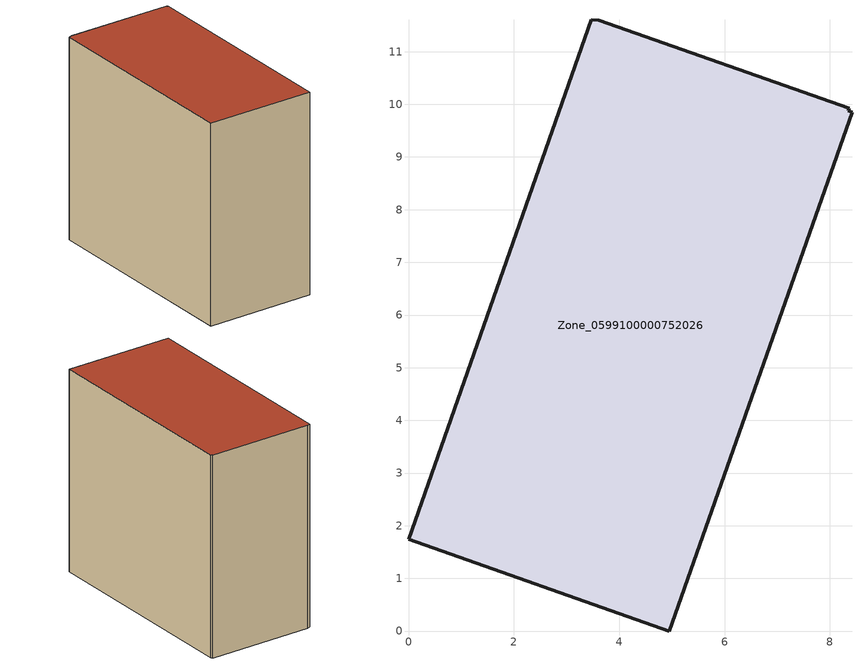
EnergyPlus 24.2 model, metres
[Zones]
Zone_0599100000752026
 floor ground (C_G): 8.37,9.93 8.35,9.87 8.42,9.85 4.95,0 0,1.74 3.47,11.6 3.62,11.6 z3.19
 wall outside (C_F): 4.95,0 8.42,9.85 8.35,9.87 8.37,9.93 3.62,11.6 3.47,11.6 0,1.74 4.95,0 z3.19:12.91
 roof outside (C_R): 8.35,9.87 8.37,9.93 3.62,11.6 3.47,11.6 0,1.74 4.95,0 8.42,9.85 z12.91
[BUILDING]
Pand.0599100000752026: North Axis=0; Terrain=City; Loads Convergence Tolerance Value=0.04; Temperature Convergence Tolerance Value=0.4; Solar Distribution=FullExterior; Maximum Number of Warmup Days=25; Minimum Number of Warmup Days=1
[Site:Location]
Rotterdam.The.Hague.AP_ZH_NLD Design_Conditions: Latitude=51.96; Longitude=4.45; Time Zone=1; Elevation=-4.5
[SITE:GROUNDTEMPERATURE:BUILDINGSURFACE]
18, 18, 18, 18, 18, 18, 18, 18, 18, 18, 18, 18
[MATERIAL] Thermal Absorptance=0.9; Solar Absorptance=0.7; Visible Absorptance=0.7
Name | Roughness | Thickness | Conductivity | Density | Specific Heat
G.TI.2006-2014 | MediumSmooth | 0.15 | 0.06 | 540 | 1210
F.TI.2006-2014 | Rough | 0.3 | 0.12 | 1920 | 840
R.TI.2006-2014 | MediumRough | 0.2 | 0.08 | 1500 | 1000
[CONSTRUCTION]
C_G: G.TI.2006-2014
C_F: F.TI.2006-2014
C_R: R.TI.2006-2014
[ZONE]
Zone_0599100000752026: Type=1; Multiplier=1; Ceiling Height=Autocalculate; Volume=Autocalculate; Floor Area=autocalculate; Part of Total Floor Area=Yes
[ZONEINFILTRATION:DESIGNFLOWRATE]
Infil_Zone_0599100000752026: Zone or ZoneList or Space or SpaceList=Zone_0599100000752026; Schedule=AlwaysOn; Design Flow Rate Calculation Method=Flow/Area; Flow Rate per Floor Area=0.0015; Constant Term Coefficient=1; Temperature Term Coefficient=0; Velocity Term Coefficient=0; Velocity Squared Term Coefficient=0
[HVACTEMPLATE:ZONE:IDEALLOADSAIRSYSTEM]
Zone_0599100000752026: Maximum Heating Supply Air Temperature=50; Minimum Cooling Supply Air Temperature=13; Maximum Heating Supply Air Humidity Ratio=0.0156; Minimum Cooling Supply Air Humidity Ratio=0.0077; Heating Limit=NoLimit; Cooling Limit=NoLimit; Dehumidification Control Type=ConstantSensibleHeatRatio; Cooling Sensible Heat Ratio=0.7; Dehumidification Setpoint=60; Humidification Control Type=None; Humidification Setpoint=30; Outdoor Air Method=None; Outdoor Air Flow Rate per Person=0.00944; Outdoor Air Flow Rate per Zone Floor Area=0; Outdoor Air Flow Rate per Zone=0; Demand Controlled Ventilation Type=None; Outdoor Air Economizer Type=NoEconomizer; Heat Recovery Type=None; Sensible Heat Recovery Effectiveness=0.7; Latent Heat Recovery Effectiveness=0.65
[ZONECONTROL:THERMOSTAT]
ThermostatControl_Zone_0599100000752026: Zone or ZoneList=Zone_0599100000752026; Control Type Schedule=DualSetpointControlType; Control 1=Thermostat_Zone_0599100000752026; Temperature Difference Between Cutout And Setpoint=0
[THERMOSTATSETPOINT:DUALSETPOINT]
Thermostat_Zone_0599100000752026: Heating Setpoint Temperature Schedule=HeatingSetpoint_Zone_0599100000752026; Cooling Setpoint Temperature Schedule=CoolingSetpoint_Zone_0599100000752026
[SCHEDULE:COMPACT]
HeatingSetpoint_Zone_0599100000752026: Through: 12/31, For: AllDays, Until: 24:00, 21
CoolingSetpoint_Zone_0599100000752026: Through: 12/31, For: AllDays, Until: 24:00, 24
DualSetpointControlType: Through: 12/31, For: AllDays, Until: 24:00, 4
AlwaysOn: Through: 12/31, For: AllDays, Until: 24:00, 1
